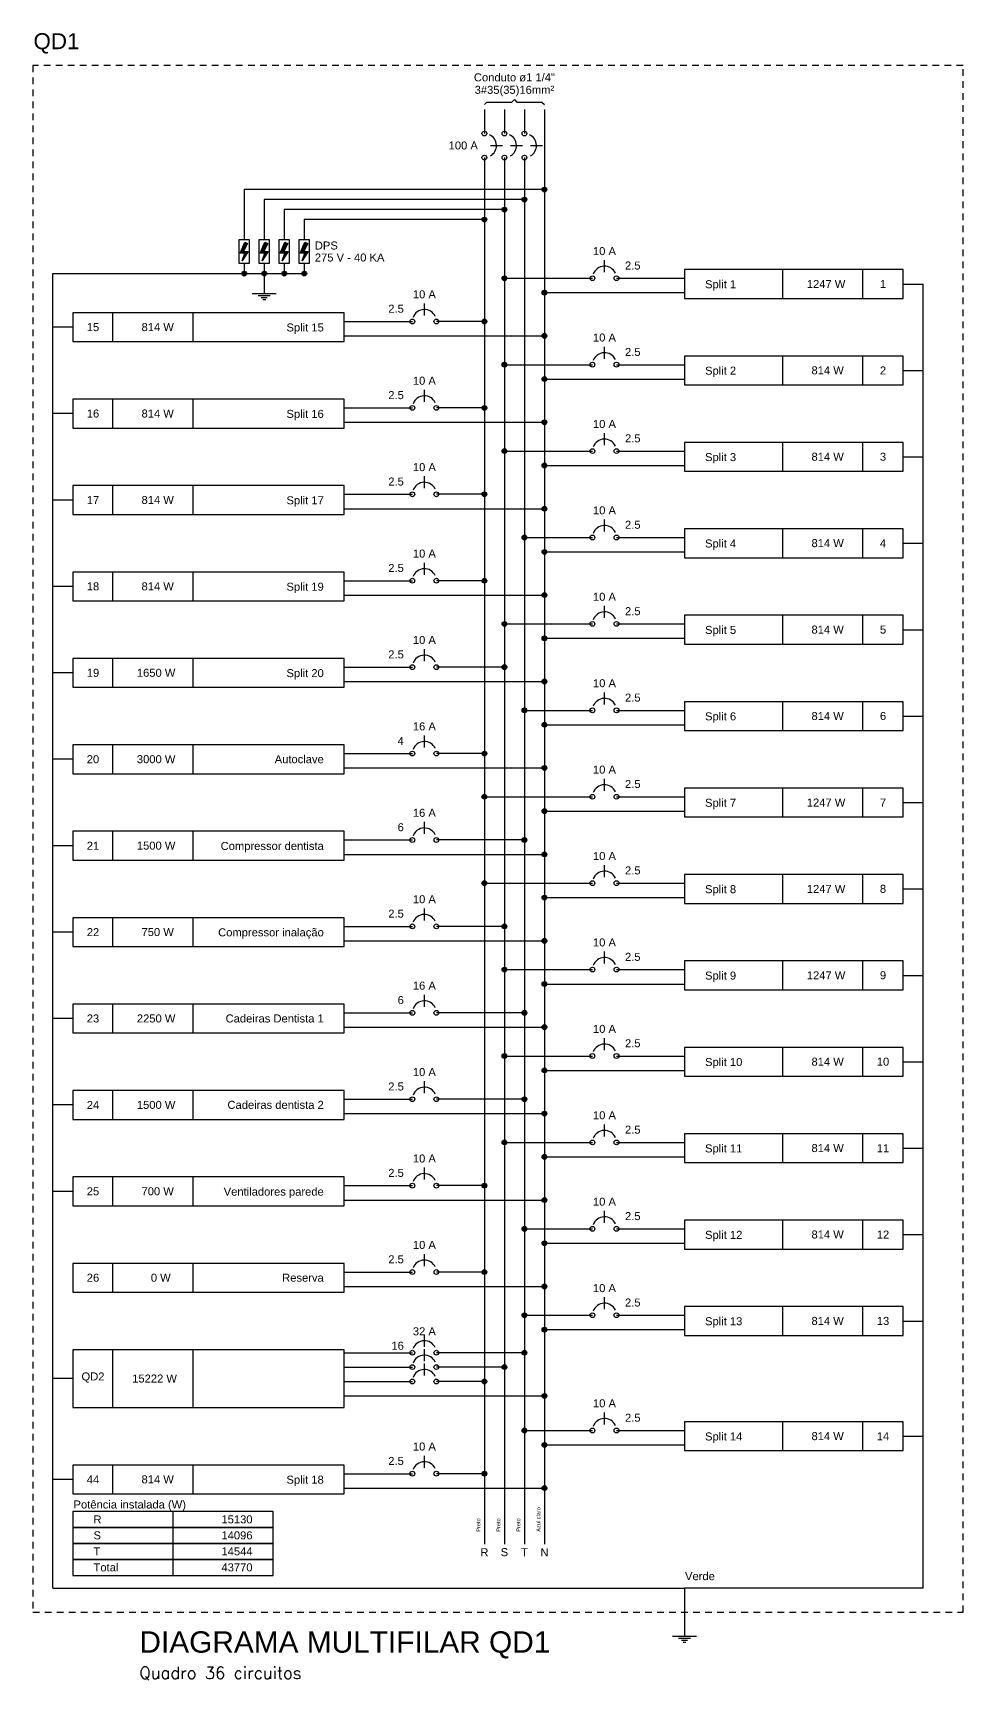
# Model space of a CAD drawing. Header units: millimetres. Extents: x -182 to 147, y -1396 to 58.
# Drawn here: x -45.43 to -28, y 18.59 to 49.47 of the extents above; entities that cross this region are included whole.
import ezdxf

# ---------------------------------------------------------------- set-up
doc = ezdxf.new("R2010")
doc.units = ezdxf.units.MM
doc.header["$LTSCALE"] = 10
doc.header["$MEASUREMENT"] = 0
doc.linetypes.add('Dashed2', pattern=[0.375, 0.25, -0.125])
doc.linetypes.add('DOT2', pattern=[3.175, 0, -3.175])
for name, color, linetype in [('ARQ-TEXTO4', 4, 'Continuous'), ('DI-Barramento Fase 1', 6, 'Continuous'), ('DI-Barramento Fase 2', 6, 'Continuous'), ('DI-Barramento Fase 3', 6, 'Continuous'), ('DI-Barramento Neutro', 5, 'Continuous'), ('DI-Disjuntor', 1, 'Continuous'), ('DI-Fios', 3, 'Continuous'), ('DI-Linhas do diagrama', 9, 'Continuous'), ('DI-Pontilhado', 7, 'DOT2'), ('DI-Textos do diagrama', 7, 'Continuous'), ('DI-Títulos', 3, 'Continuous')]:
    doc.layers.add(name, color=color, linetype=linetype)
doc.styles.add('Arial', font='arial.ttf')
doc.styles.add('ROMANS', font='romans')

msp = doc.modelspace()

# ---------------------------------------------------------------- hatches: boundary and pattern name
at = {"layer": 'DI-Disjuntor', "linetype": 'Continuous'}
for points in [[(-41.4077, 45.5224), (-41.4827, 45.3739), (-41.4002, 45.3739), (-41.5127, 45.1939), (-41.4602, 45.3379), (-41.5464, 45.3379), (-41.4602, 45.5449)], [(-41.0327, 45.5224), (-41.1077, 45.3739), (-41.0252, 45.3739), (-41.1377, 45.1939), (-41.0852, 45.3379), (-41.1714, 45.3379), (-41.0852, 45.5449)], [(-40.6577, 45.5224), (-40.7327, 45.3739), (-40.6502, 45.3739), (-40.7627, 45.1939), (-40.7102, 45.3379), (-40.7964, 45.3379), (-40.7102, 45.5449)], [(-40.2827, 45.5224), (-40.3577, 45.3739), (-40.2752, 45.3739), (-40.3877, 45.1939), (-40.3352, 45.3379), (-40.4214, 45.3379), (-40.3352, 45.5449)]]:
    msp.add_hatch(color=7, dxfattribs=at).paths.add_polyline_path(points)

# ---------------------------------------------------------------- linework, layer by layer
at = {"layer": 'DI-Barramento Fase 1'}
for p, q in [((-36.9714, 48.0319), (-36.9714, 47.5819)), ((-36.9714, 47.1319), (-36.9714, 21.1368))]:
    msp.add_line(p, q, dxfattribs=at)
at = {"layer": 'DI-Barramento Fase 2'}
for p, q in [((-36.5964, 48.0319), (-36.5964, 47.5819)), ((-36.5964, 47.1319), (-36.5964, 21.1368))]:
    msp.add_line(p, q, dxfattribs=at)
at = {"layer": 'DI-Barramento Fase 3'}
for p, q in [((-36.2214, 48.0319), (-36.2214, 47.5819)), ((-36.2214, 47.1319), (-36.2214, 21.1368))]:
    msp.add_line(p, q, dxfattribs=at)
at = {"layer": 'DI-Barramento Neutro'}
msp.add_line((-35.8464, 48.0319), (-35.8464, 21.1368), dxfattribs=at)
at = {"layer": 'DI-Disjuntor'}
for p, q in [((-36.8589, 47.3569), (-36.6339, 47.3569)), ((-36.4839, 47.3569), (-36.2589, 47.3569)), ((-36.1089, 47.3569), (-35.8839, 47.3569)), ((-41.5652, 45.5944), (-41.3777, 45.5944)), ((-41.5652, 45.1444), (-41.5652, 45.5944)), ((-41.3777, 45.5944), (-41.3777, 45.1444)), ((-41.1902, 45.5944), (-41.0027, 45.5944)), ((-41.1902, 45.1444), (-41.1902, 45.5944)), ((-41.0027, 45.5944), (-41.0027, 45.1444)), ((-40.8152, 45.5944), (-40.6277, 45.5944)), ((-40.8152, 45.1444), (-40.8152, 45.5944)), ((-40.6277, 45.5944), (-40.6277, 45.1444)), ((-40.4402, 45.5944), (-40.2527, 45.5944)), ((-40.4402, 45.1444), (-40.4402, 45.5944)), ((-40.2527, 45.5944), (-40.2527, 45.1444)), ((-41.3777, 45.1444), (-41.5652, 45.1444)), ((-41.0027, 45.1444), (-41.1902, 45.1444)), ((-40.6277, 45.1444), (-40.8152, 45.1444)), ((-40.2527, 45.1444), (-40.4402, 45.1444)), ((-34.7214, 44.9824), (-34.7214, 45.2074)), ((-38.0964, 44.1724), (-38.0964, 44.3974)), ((-34.7214, 43.3624), (-34.7214, 43.5874)), ((-38.0964, 42.5524), (-38.0964, 42.7774)), ((-34.7214, 41.7424), (-34.7214, 41.9674)), ((-38.0964, 40.9324), (-38.0964, 41.1574)), ((-34.7214, 40.1224), (-34.7214, 40.3474)), ((-38.0964, 39.3124), (-38.0964, 39.5374)), ((-34.7214, 38.5024), (-34.7214, 38.7274)), ((-38.0964, 37.6923), (-38.0964, 37.9173)), ((-34.7214, 36.8823), (-34.7214, 37.1073)), ((-38.0964, 36.0723), (-38.0964, 36.2973)), ((-34.7214, 35.2623), (-34.7214, 35.4873)), ((-38.0964, 34.4523), (-38.0964, 34.6773)), ((-34.7214, 33.6423), (-34.7214, 33.8673)), ((-38.0964, 32.8323), (-38.0964, 33.0573)), ((-34.7214, 32.0223), (-34.7214, 32.2473)), ((-38.0964, 31.2123), (-38.0964, 31.4373)), ((-34.7214, 30.4023), (-34.7214, 30.6273)), ((-38.0964, 29.5923), (-38.0964, 29.8173)), ((-34.7214, 28.7823), (-34.7214, 29.0073)), ((-38.0964, 27.9723), (-38.0964, 28.1973)), ((-34.7214, 27.1623), (-34.7214, 27.3873)), ((-38.0964, 26.3523), (-38.0964, 26.5773)), ((-34.7214, 25.5423), (-34.7214, 25.7673)), ((-38.0964, 24.8403), (-38.0964, 25.0653)), ((-38.0964, 24.5703), (-38.0964, 24.7953)), ((-38.0964, 24.3003), (-38.0964, 24.5253)), ((-34.7214, 23.3823), (-34.7214, 23.6073)), ((-38.0964, 22.5723), (-38.0964, 22.7973))]:
    msp.add_line(p, q, dxfattribs=at)
for centre in [(-36.9714, 47.5819), (-36.5964, 47.5819), (-36.2214, 47.5819), (-36.9714, 47.1319), (-36.5964, 47.1319), (-36.2214, 47.1319), (-34.9464, 44.8699), (-34.4964, 44.8699), (-38.3214, 44.0599), (-37.8714, 44.0599), (-34.9464, 43.2499), (-34.4964, 43.2499), (-38.3214, 42.4399), (-37.8714, 42.4399), (-34.9464, 41.6299), (-34.4964, 41.6299), (-38.3214, 40.8199), (-37.8714, 40.8199), (-34.9464, 40.0099), (-34.4964, 40.0099), (-38.3214, 39.1999), (-37.8714, 39.1999), (-34.9464, 38.3899), (-34.4964, 38.3899), (-38.3214, 37.5798), (-37.8714, 37.5798), (-34.9464, 36.7698), (-34.4964, 36.7698), (-38.3214, 35.9598), (-37.8714, 35.9598), (-34.9464, 35.1498), (-34.4964, 35.1498), (-38.3214, 34.3398), (-37.8714, 34.3398), (-34.9464, 33.5298), (-34.4964, 33.5298), (-38.3214, 32.7198), (-37.8714, 32.7198), (-34.9464, 31.9098), (-34.4964, 31.9098), (-38.3214, 31.0998), (-37.8714, 31.0998), (-34.9464, 30.2898), (-34.4964, 30.2898), (-38.3214, 29.4798), (-37.8714, 29.4798), (-34.9464, 28.6698), (-34.4964, 28.6698), (-38.3214, 27.8598), (-37.8714, 27.8598), (-34.9464, 27.0498), (-34.4964, 27.0498), (-38.3214, 26.2398), (-37.8714, 26.2398), (-34.9464, 25.4298), (-34.4964, 25.4298), (-38.3214, 24.7278), (-37.8714, 24.7278), (-38.3214, 24.4578), (-37.8714, 24.4578), (-38.3214, 24.1878), (-37.8714, 24.1878), (-34.9464, 23.2698), (-34.4964, 23.2698), (-38.3214, 22.4598), (-37.8714, 22.4598)]:
    msp.add_circle(centre, 0.045, dxfattribs=at)
for centre, start, end in [((-36.9714, 47.3569), 300, 65), ((-36.5964, 47.3569), 300, 65), ((-36.2214, 47.3569), 300, 65), ((-34.7214, 44.8699), 25, 160), ((-38.0964, 44.0599), 25, 160), ((-34.7214, 43.2499), 25, 160), ((-38.0964, 42.4399), 25, 160), ((-34.7214, 41.6299), 25, 160), ((-38.0964, 40.8199), 25, 160), ((-34.7214, 40.0099), 25, 160), ((-38.0964, 39.1999), 25, 160), ((-34.7214, 38.3899), 25, 160), ((-38.0964, 37.5798), 25, 160), ((-34.7214, 36.7698), 25, 160), ((-38.0964, 35.9598), 25, 160), ((-34.7214, 35.1498), 25, 160), ((-38.0964, 34.3398), 25, 160), ((-34.7214, 33.5298), 25, 160), ((-38.0964, 32.7198), 25, 160), ((-34.7214, 31.9098), 25, 160), ((-38.0964, 31.0998), 25, 160), ((-34.7214, 30.2898), 25, 160), ((-38.0964, 29.4798), 25, 160), ((-34.7214, 28.6698), 25, 160), ((-38.0964, 27.8598), 25, 160), ((-34.7214, 27.0498), 25, 160), ((-38.0964, 26.2398), 25, 160), ((-34.7214, 25.4298), 25, 160), ((-38.0964, 24.7278), 25, 160), ((-38.0964, 24.4578), 25, 160), ((-38.0964, 24.1878), 25, 160), ((-34.7214, 23.2698), 25, 160), ((-38.0964, 22.4598), 25, 160)]:
    msp.add_arc(centre, 0.225, start, end, dxfattribs=at)
at = {"layer": 'DI-Fios'}
for p, q in [((-35.8464, 46.5319), (-41.4714, 46.5319)), ((-41.4714, 46.5319), (-41.4714, 45.5944)), ((-36.2214, 46.3444), (-41.0964, 46.3444)), ((-41.0964, 46.3444), (-41.0964, 45.5944)), ((-36.5964, 46.1569), (-40.7214, 46.1569)), ((-40.7214, 46.1569), (-40.7214, 45.5944)), ((-36.9714, 45.9694), (-40.3464, 45.9694)), ((-40.3464, 45.9694), (-40.3464, 45.5944)), ((-41.4714, 45.1444), (-41.4714, 44.9569)), ((-41.0964, 45.1444), (-41.0964, 44.9569)), ((-40.7214, 45.1444), (-40.7214, 44.9569)), ((-40.3464, 45.1444), (-40.3464, 44.9569)), ((-45.0564, 44.9569), (-40.3464, 44.9569)), ((-45.0564, 20.3118), (-45.0564, 44.9569)), ((-41.0964, 44.9569), (-41.0964, 44.5819)), ((-41.3214, 44.5819), (-40.8714, 44.5819)), ((-41.2089, 44.5444), (-40.9839, 44.5444)), ((-41.1527, 44.5069), (-41.0402, 44.5069)), ((-41.1245, 44.4694), (-41.0683, 44.4694)), ((-29.1264, 44.7619), (-28.7514, 44.7619)), ((-28.7514, 20.3118), (-28.7514, 44.7619)), ((-44.6814, 43.9519), (-45.0564, 43.9519)), ((-29.1264, 43.1419), (-28.7514, 43.1419)), ((-44.6814, 42.3319), (-45.0564, 42.3319)), ((-29.1264, 41.5219), (-28.7514, 41.5219)), ((-44.6814, 40.7119), (-45.0564, 40.7119)), ((-29.1264, 39.9019), (-28.7514, 39.9019)), ((-44.6814, 39.0919), (-45.0564, 39.0919)), ((-29.1264, 38.2819), (-28.7514, 38.2819)), ((-44.6814, 37.4718), (-45.0564, 37.4718)), ((-29.1264, 36.6618), (-28.7514, 36.6618)), ((-44.6814, 35.8518), (-45.0564, 35.8518)), ((-29.1264, 35.0418), (-28.7514, 35.0418)), ((-44.6814, 34.2318), (-45.0564, 34.2318)), ((-29.1264, 33.4218), (-28.7514, 33.4218)), ((-44.6814, 32.6118), (-45.0564, 32.6118)), ((-29.1264, 31.8018), (-28.7514, 31.8018)), ((-44.6814, 30.9918), (-45.0564, 30.9918)), ((-29.1264, 30.1818), (-28.7514, 30.1818)), ((-44.6814, 29.3718), (-45.0564, 29.3718)), ((-29.1264, 28.5618), (-28.7514, 28.5618)), ((-44.6814, 27.7518), (-45.0564, 27.7518)), ((-29.1264, 26.9418), (-28.7514, 26.9418)), ((-29.1264, 25.3218), (-28.7514, 25.3218)), ((-44.6814, 24.2418), (-45.0564, 24.2418)), ((-29.1264, 23.1618), (-28.7514, 23.1618)), ((-44.6814, 22.3518), (-45.0564, 22.3518)), ((-45.0564, 20.3118), (-33.2214, 20.3118)), ((-33.2214, 20.3118), (-33.2214, 19.4118)), ((-28.7514, 20.3118), (-33.2214, 20.3118)), ((-33.4464, 19.4118), (-32.9964, 19.4118)), ((-33.3339, 19.3743), (-33.1089, 19.3743)), ((-33.2777, 19.3368), (-33.1652, 19.3368)), ((-33.2495, 19.2993), (-33.1933, 19.2993))]:
    msp.add_line(p, q, dxfattribs=at)
at = {"layer": 'DI-Fios', "const_width": 0.045}
for points in [[(-36.1989, 46.3444, 1), (-36.2439, 46.3444, 1)], [(-35.8239, 46.5319, 1), (-35.8689, 46.5319, 1)], [(-36.9489, 45.9694, 1), (-36.9939, 45.9694, 1)], [(-36.5739, 46.1569, 1), (-36.6189, 46.1569, 1)], [(-41.4489, 44.9569, 1), (-41.4939, 44.9569, 1)], [(-41.0739, 44.9569, 1), (-41.1189, 44.9569, 1)], [(-40.6989, 44.9569, 1), (-40.7439, 44.9569, 1)], [(-40.3239, 44.9569, 1), (-40.3689, 44.9569, 1)]]:
    msp.add_lwpolyline(points, format="xyb", close=True, dxfattribs=at)
at = {"layer": 'DI-Fios'}
for centre in [(-36.2214, 46.3444), (-36.2214, 46.3444), (-35.8464, 46.5319), (-35.8464, 46.5319), (-36.9714, 45.9694), (-36.9714, 45.9694), (-36.5964, 46.1569), (-36.5964, 46.1569), (-41.4714, 44.9569), (-41.4714, 44.9569), (-41.0964, 44.9569), (-41.0964, 44.9569), (-40.7214, 44.9569), (-40.7214, 44.9569), (-40.3464, 44.9569), (-40.3464, 44.9569)]:
    msp.add_circle(centre, 0.045, dxfattribs=at)
at = {"layer": 'DI-Linhas do diagrama'}
for p, q in [((-36.9714, 48.1256), (-36.9245, 48.1725)), ((-36.9245, 48.1725), (-36.4558, 48.1725)), ((-36.4558, 48.1725), (-36.4089, 48.2194)), ((-36.4089, 48.2194), (-36.362, 48.1725)), ((-36.362, 48.1725), (-35.8933, 48.1725)), ((-35.8933, 48.1725), (-35.8464, 48.1256)), ((-36.5964, 44.8699), (-34.9464, 44.8699)), ((-34.4964, 44.8699), (-33.2214, 44.8699)), ((-29.1264, 45.0319), (-33.2214, 45.0319)), ((-33.2214, 45.0319), (-33.2214, 44.4919)), ((-31.3764, 44.4919), (-31.3764, 45.0319)), ((-29.8764, 44.4919), (-29.8764, 45.0319)), ((-29.1264, 44.4919), (-29.1264, 45.0319)), ((-35.8464, 44.5999), (-33.2214, 44.5999)), ((-33.2214, 44.4919), (-29.1264, 44.4919)), ((-39.5964, 44.2219), (-44.6814, 44.2219)), ((-44.6814, 44.2219), (-44.6814, 43.6819)), ((-43.9314, 43.6819), (-43.9314, 44.2219)), ((-42.4314, 43.6819), (-42.4314, 44.2219)), ((-39.5964, 43.6819), (-39.5964, 44.2219)), ((-39.5964, 44.0599), (-38.3214, 44.0599)), ((-36.9714, 44.0599), (-37.8714, 44.0599)), ((-44.6814, 43.6819), (-39.5964, 43.6819)), ((-39.5964, 43.7899), (-35.8464, 43.7899)), ((-36.5964, 43.2499), (-34.9464, 43.2499)), ((-34.4964, 43.2499), (-33.2214, 43.2499)), ((-29.1264, 43.4119), (-33.2214, 43.4119)), ((-33.2214, 43.4119), (-33.2214, 42.8719)), ((-31.3764, 42.8719), (-31.3764, 43.4119)), ((-29.8764, 42.8719), (-29.8764, 43.4119)), ((-29.1264, 42.8719), (-29.1264, 43.4119)), ((-35.8464, 42.9799), (-33.2214, 42.9799)), ((-33.2214, 42.8719), (-29.1264, 42.8719)), ((-39.5964, 42.6019), (-44.6814, 42.6019)), ((-44.6814, 42.6019), (-44.6814, 42.0619)), ((-43.9314, 42.0619), (-43.9314, 42.6019)), ((-42.4314, 42.0619), (-42.4314, 42.6019)), ((-39.5964, 42.0619), (-39.5964, 42.6019)), ((-39.5964, 42.4399), (-38.3214, 42.4399)), ((-36.9714, 42.4399), (-37.8714, 42.4399)), ((-44.6814, 42.0619), (-39.5964, 42.0619)), ((-39.5964, 42.1699), (-35.8464, 42.1699)), ((-29.1264, 41.7919), (-33.2214, 41.7919)), ((-33.2214, 41.7919), (-33.2214, 41.2519)), ((-31.3764, 41.2519), (-31.3764, 41.7919)), ((-29.8764, 41.2519), (-29.8764, 41.7919)), ((-29.1264, 41.2519), (-29.1264, 41.7919)), ((-36.5964, 41.6299), (-34.9464, 41.6299)), ((-34.4964, 41.6299), (-33.2214, 41.6299)), ((-35.8464, 41.3599), (-33.2214, 41.3599)), ((-33.2214, 41.2519), (-29.1264, 41.2519)), ((-39.5964, 40.9819), (-44.6814, 40.9819)), ((-44.6814, 40.9819), (-44.6814, 40.4419)), ((-43.9314, 40.4419), (-43.9314, 40.9819)), ((-42.4314, 40.4419), (-42.4314, 40.9819)), ((-39.5964, 40.4419), (-39.5964, 40.9819)), ((-39.5964, 40.8199), (-38.3214, 40.8199)), ((-36.9714, 40.8199), (-37.8714, 40.8199)), ((-39.5964, 40.5499), (-35.8464, 40.5499)), ((-44.6814, 40.4419), (-39.5964, 40.4419)), ((-29.1264, 40.1719), (-33.2214, 40.1719)), ((-33.2214, 40.1719), (-33.2214, 39.6319)), ((-31.3764, 39.6319), (-31.3764, 40.1719)), ((-29.8764, 39.6319), (-29.8764, 40.1719)), ((-29.1264, 39.6319), (-29.1264, 40.1719)), ((-36.2214, 40.0099), (-34.9464, 40.0099)), ((-34.4964, 40.0099), (-33.2214, 40.0099)), ((-35.8464, 39.7399), (-33.2214, 39.7399)), ((-33.2214, 39.6319), (-29.1264, 39.6319)), ((-39.5964, 39.3619), (-44.6814, 39.3619)), ((-44.6814, 39.3619), (-44.6814, 38.8219)), ((-43.9314, 38.8219), (-43.9314, 39.3619)), ((-42.4314, 38.8219), (-42.4314, 39.3619)), ((-39.5964, 38.8219), (-39.5964, 39.3619)), ((-39.5964, 39.1999), (-38.3214, 39.1999)), ((-39.5964, 38.9299), (-35.8464, 38.9299)), ((-36.9714, 39.1999), (-37.8714, 39.1999)), ((-44.6814, 38.8219), (-39.5964, 38.8219)), ((-36.5964, 38.3899), (-34.9464, 38.3899)), ((-34.4964, 38.3899), (-33.2214, 38.3899)), ((-29.1264, 38.5519), (-33.2214, 38.5519)), ((-33.2214, 38.5519), (-33.2214, 38.0119)), ((-31.3764, 38.0119), (-31.3764, 38.5519)), ((-29.8764, 38.0119), (-29.8764, 38.5519)), ((-29.1264, 38.0119), (-29.1264, 38.5519)), ((-35.8464, 38.1199), (-33.2214, 38.1199)), ((-33.2214, 38.0119), (-29.1264, 38.0119)), ((-39.5964, 37.7418), (-44.6814, 37.7418)), ((-44.6814, 37.7418), (-44.6814, 37.2018)), ((-43.9314, 37.2018), (-43.9314, 37.7418)), ((-42.4314, 37.2018), (-42.4314, 37.7418)), ((-39.5964, 37.2018), (-39.5964, 37.7418)), ((-39.5964, 37.5798), (-38.3214, 37.5798)), ((-36.5964, 37.5798), (-37.8714, 37.5798)), ((-44.6814, 37.2018), (-39.5964, 37.2018)), ((-39.5964, 37.3098), (-35.8464, 37.3098)), ((-36.2214, 36.7698), (-34.9464, 36.7698)), ((-34.4964, 36.7698), (-33.2214, 36.7698)), ((-29.1264, 36.9318), (-33.2214, 36.9318)), ((-33.2214, 36.9318), (-33.2214, 36.3918)), ((-31.3764, 36.3918), (-31.3764, 36.9318)), ((-29.8764, 36.3918), (-29.8764, 36.9318)), ((-29.1264, 36.3918), (-29.1264, 36.9318)), ((-35.8464, 36.4998), (-33.2214, 36.4998)), ((-33.2214, 36.3918), (-29.1264, 36.3918)), ((-39.5964, 36.1218), (-44.6814, 36.1218)), ((-44.6814, 36.1218), (-44.6814, 35.5818)), ((-43.9314, 35.5818), (-43.9314, 36.1218)), ((-42.4314, 35.5818), (-42.4314, 36.1218)), ((-39.5964, 35.5818), (-39.5964, 36.1218)), ((-39.5964, 35.9598), (-38.3214, 35.9598)), ((-36.9714, 35.9598), (-37.8714, 35.9598)), ((-44.6814, 35.5818), (-39.5964, 35.5818)), ((-39.5964, 35.6898), (-35.8464, 35.6898)), ((-29.1264, 35.3118), (-33.2214, 35.3118)), ((-33.2214, 35.3118), (-33.2214, 34.7718)), ((-31.3764, 34.7718), (-31.3764, 35.3118)), ((-29.8764, 34.7718), (-29.8764, 35.3118)), ((-29.1264, 34.7718), (-29.1264, 35.3118)), ((-36.9714, 35.1498), (-34.9464, 35.1498)), ((-34.4964, 35.1498), (-33.2214, 35.1498)), ((-35.8464, 34.8798), (-33.2214, 34.8798)), ((-33.2214, 34.7718), (-29.1264, 34.7718)), ((-39.5964, 34.5018), (-44.6814, 34.5018)), ((-44.6814, 34.5018), (-44.6814, 33.9618)), ((-43.9314, 33.9618), (-43.9314, 34.5018)), ((-42.4314, 33.9618), (-42.4314, 34.5018)), ((-39.5964, 33.9618), (-39.5964, 34.5018)), ((-39.5964, 34.3398), (-38.3214, 34.3398)), ((-36.2214, 34.3398), (-37.8714, 34.3398)), ((-39.5964, 34.0698), (-35.8464, 34.0698)), ((-44.6814, 33.9618), (-39.5964, 33.9618)), ((-29.1264, 33.6918), (-33.2214, 33.6918)), ((-33.2214, 33.6918), (-33.2214, 33.1518)), ((-31.3764, 33.1518), (-31.3764, 33.6918)), ((-29.8764, 33.1518), (-29.8764, 33.6918)), ((-29.1264, 33.1518), (-29.1264, 33.6918)), ((-36.9714, 33.5298), (-34.9464, 33.5298)), ((-34.4964, 33.5298), (-33.2214, 33.5298)), ((-35.8464, 33.2598), (-33.2214, 33.2598)), ((-33.2214, 33.1518), (-29.1264, 33.1518)), ((-39.5964, 32.8818), (-44.6814, 32.8818)), ((-44.6814, 32.8818), (-44.6814, 32.3418)), ((-43.9314, 32.3418), (-43.9314, 32.8818)), ((-42.4314, 32.3418), (-42.4314, 32.8818)), ((-39.5964, 32.3418), (-39.5964, 32.8818)), ((-39.5964, 32.7198), (-38.3214, 32.7198)), ((-39.5964, 32.4498), (-35.8464, 32.4498)), ((-36.5964, 32.7198), (-37.8714, 32.7198)), ((-44.6814, 32.3418), (-39.5964, 32.3418)), ((-36.5964, 31.9098), (-34.9464, 31.9098)), ((-34.4964, 31.9098), (-33.2214, 31.9098)), ((-29.1264, 32.0718), (-33.2214, 32.0718)), ((-33.2214, 32.0718), (-33.2214, 31.5318)), ((-31.3764, 31.5318), (-31.3764, 32.0718)), ((-29.8764, 31.5318), (-29.8764, 32.0718)), ((-29.1264, 31.5318), (-29.1264, 32.0718)), ((-35.8464, 31.6398), (-33.2214, 31.6398)), ((-33.2214, 31.5318), (-29.1264, 31.5318)), ((-39.5964, 31.2618), (-44.6814, 31.2618)), ((-44.6814, 31.2618), (-44.6814, 30.7218)), ((-43.9314, 30.7218), (-43.9314, 31.2618)), ((-42.4314, 30.7218), (-42.4314, 31.2618)), ((-39.5964, 30.7218), (-39.5964, 31.2618)), ((-39.5964, 31.0998), (-38.3214, 31.0998)), ((-36.2214, 31.0998), (-37.8714, 31.0998)), ((-44.6814, 30.7218), (-39.5964, 30.7218)), ((-39.5964, 30.8298), (-35.8464, 30.8298)), ((-36.5964, 30.2898), (-34.9464, 30.2898)), ((-34.4964, 30.2898), (-33.2214, 30.2898)), ((-29.1264, 30.4518), (-33.2214, 30.4518)), ((-33.2214, 30.4518), (-33.2214, 29.9118)), ((-31.3764, 29.9118), (-31.3764, 30.4518)), ((-29.8764, 29.9118), (-29.8764, 30.4518)), ((-29.1264, 29.9118), (-29.1264, 30.4518)), ((-35.8464, 30.0198), (-33.2214, 30.0198)), ((-33.2214, 29.9118), (-29.1264, 29.9118)), ((-39.5964, 29.6418), (-44.6814, 29.6418)), ((-44.6814, 29.6418), (-44.6814, 29.1018)), ((-43.9314, 29.1018), (-43.9314, 29.6418)), ((-42.4314, 29.1018), (-42.4314, 29.6418)), ((-39.5964, 29.1018), (-39.5964, 29.6418)), ((-39.5964, 29.4798), (-38.3214, 29.4798)), ((-36.2214, 29.4798), (-37.8714, 29.4798)), ((-44.6814, 29.1018), (-39.5964, 29.1018)), ((-39.5964, 29.2098), (-35.8464, 29.2098)), ((-29.1264, 28.8318), (-33.2214, 28.8318)), ((-33.2214, 28.8318), (-33.2214, 28.2918)), ((-31.3764, 28.2918), (-31.3764, 28.8318)), ((-29.8764, 28.2918), (-29.8764, 28.8318)), ((-29.1264, 28.2918), (-29.1264, 28.8318)), ((-36.5964, 28.6698), (-34.9464, 28.6698)), ((-34.4964, 28.6698), (-33.2214, 28.6698)), ((-35.8464, 28.3998), (-33.2214, 28.3998)), ((-33.2214, 28.2918), (-29.1264, 28.2918)), ((-39.5964, 28.0218), (-44.6814, 28.0218)), ((-44.6814, 28.0218), (-44.6814, 27.4818)), ((-43.9314, 27.4818), (-43.9314, 28.0218)), ((-42.4314, 27.4818), (-42.4314, 28.0218)), ((-39.5964, 27.4818), (-39.5964, 28.0218)), ((-39.5964, 27.8598), (-38.3214, 27.8598)), ((-36.9714, 27.8598), (-37.8714, 27.8598)), ((-44.6814, 27.4818), (-39.5964, 27.4818)), ((-39.5964, 27.5898), (-35.8464, 27.5898)), ((-29.1264, 27.2118), (-33.2214, 27.2118)), ((-33.2214, 27.2118), (-33.2214, 26.6718)), ((-31.3764, 26.6718), (-31.3764, 27.2118)), ((-29.8764, 26.6718), (-29.8764, 27.2118)), ((-29.1264, 26.6718), (-29.1264, 27.2118)), ((-36.2214, 27.0498), (-34.9464, 27.0498)), ((-34.4964, 27.0498), (-33.2214, 27.0498)), ((-35.8464, 26.7798), (-33.2214, 26.7798)), ((-33.2214, 26.6718), (-29.1264, 26.6718)), ((-39.5964, 26.4018), (-44.6814, 26.4018)), ((-44.6814, 26.4018), (-44.6814, 25.8618)), ((-43.9314, 25.8618), (-43.9314, 26.4018)), ((-42.4314, 25.8618), (-42.4314, 26.4018)), ((-39.5964, 25.8618), (-39.5964, 26.4018)), ((-39.5964, 26.2398), (-38.3214, 26.2398)), ((-39.5964, 25.9698), (-35.8464, 25.9698)), ((-36.9714, 26.2398), (-37.8714, 26.2398)), ((-44.6814, 25.8618), (-39.5964, 25.8618)), ((-36.2214, 25.4298), (-34.9464, 25.4298)), ((-34.4964, 25.4298), (-33.2214, 25.4298)), ((-29.1264, 25.5918), (-33.2214, 25.5918)), ((-33.2214, 25.5918), (-33.2214, 25.0518)), ((-31.3764, 25.0518), (-31.3764, 25.5918)), ((-29.8764, 25.0518), (-29.8764, 25.5918)), ((-29.1264, 25.0518), (-29.1264, 25.5918)), ((-35.8464, 25.1598), (-33.2214, 25.1598)), ((-33.2214, 25.0518), (-29.1264, 25.0518)), ((-39.5964, 24.7818), (-44.6814, 24.7818)), ((-44.6814, 24.7818), (-44.6814, 23.7018)), ((-43.9314, 23.7018), (-43.9314, 24.7818)), ((-42.4314, 23.7018), (-42.4314, 24.7818)), ((-39.5964, 23.7018), (-39.5964, 24.7818)), ((-39.5964, 24.7278), (-38.3214, 24.7278)), ((-36.2214, 24.7278), (-37.8714, 24.7278)), ((-39.5964, 24.4578), (-38.3214, 24.4578)), ((-36.5964, 24.4578), (-37.8714, 24.4578)), ((-39.5964, 24.1878), (-38.3214, 24.1878)), ((-36.9714, 24.1878), (-37.8714, 24.1878)), ((-39.5964, 23.9178), (-35.8464, 23.9178)), ((-44.6814, 23.7018), (-39.5964, 23.7018)), ((-36.2214, 23.2698), (-34.9464, 23.2698)), ((-34.4964, 23.2698), (-33.2214, 23.2698)), ((-29.1264, 23.4318), (-33.2214, 23.4318)), ((-33.2214, 23.4318), (-33.2214, 22.8918)), ((-31.3764, 22.8918), (-31.3764, 23.4318)), ((-29.8764, 22.8918), (-29.8764, 23.4318)), ((-29.1264, 22.8918), (-29.1264, 23.4318)), ((-35.8464, 22.9998), (-33.2214, 22.9998)), ((-33.2214, 22.8918), (-29.1264, 22.8918)), ((-39.5964, 22.6218), (-44.6814, 22.6218)), ((-44.6814, 22.6218), (-44.6814, 22.0818)), ((-43.9314, 22.0818), (-43.9314, 22.6218)), ((-42.4314, 22.0818), (-42.4314, 22.6218)), ((-39.5964, 22.0818), (-39.5964, 22.6218)), ((-39.5964, 22.4598), (-38.3214, 22.4598)), ((-36.9714, 22.4598), (-37.8714, 22.4598)), ((-44.6814, 22.0818), (-39.5964, 22.0818)), ((-39.5964, 22.1898), (-35.8464, 22.1898)), ((-40.9314, 21.7518), (-44.6814, 21.7518)), ((-44.6814, 21.7518), (-44.6814, 21.4518)), ((-42.8064, 21.4518), (-42.8064, 21.7518)), ((-40.9314, 21.4518), (-40.9314, 21.7518)), ((-44.6814, 21.4518), (-40.9314, 21.4518)), ((-40.9314, 21.4518), (-44.6814, 21.4518)), ((-44.6814, 21.4518), (-44.6814, 21.1518)), ((-42.8064, 21.1518), (-42.8064, 21.4518)), ((-40.9314, 21.1518), (-40.9314, 21.4518)), ((-44.6814, 21.1518), (-40.9314, 21.1518)), ((-40.9314, 21.1518), (-44.6814, 21.1518)), ((-44.6814, 21.1518), (-44.6814, 20.8518)), ((-42.8064, 20.8518), (-42.8064, 21.1518)), ((-40.9314, 20.8518), (-40.9314, 21.1518)), ((-44.6814, 20.8518), (-40.9314, 20.8518)), ((-40.9314, 20.8518), (-44.6814, 20.8518)), ((-44.6814, 20.8518), (-44.6814, 20.5518)), ((-42.8064, 20.5518), (-42.8064, 20.8518)), ((-40.9314, 20.5518), (-40.9314, 20.8518)), ((-44.6814, 20.5518), (-40.9314, 20.5518))]:
    msp.add_line(p, q, dxfattribs=at)
at = {"layer": 'DI-Linhas do diagrama', "const_width": 0.045}
for points in [[(-36.5739, 44.8699, 1), (-36.6189, 44.8699, 1)], [(-35.8239, 44.5999, 1), (-35.8689, 44.5999, 1)], [(-36.9489, 44.0599, 1), (-36.9939, 44.0599, 1)], [(-35.8239, 43.7899, 1), (-35.8689, 43.7899, 1)], [(-36.5739, 43.2499, 1), (-36.6189, 43.2499, 1)], [(-35.8239, 42.9799, 1), (-35.8689, 42.9799, 1)], [(-36.9489, 42.4399, 1), (-36.9939, 42.4399, 1)], [(-35.8239, 42.1699, 1), (-35.8689, 42.1699, 1)], [(-36.5739, 41.6299, 1), (-36.6189, 41.6299, 1)], [(-35.8239, 41.3599, 1), (-35.8689, 41.3599, 1)], [(-36.9489, 40.8199, 1), (-36.9939, 40.8199, 1)], [(-35.8239, 40.5499, 1), (-35.8689, 40.5499, 1)], [(-36.1989, 40.0099, 1), (-36.2439, 40.0099, 1)], [(-35.8239, 39.7399, 1), (-35.8689, 39.7399, 1)], [(-36.9489, 39.1999, 1), (-36.9939, 39.1999, 1)], [(-35.8239, 38.9299, 1), (-35.8689, 38.9299, 1)], [(-36.5739, 38.3899, 1), (-36.6189, 38.3899, 1)], [(-35.8239, 38.1199, 1), (-35.8689, 38.1199, 1)], [(-36.5739, 37.5798, 1), (-36.6189, 37.5798, 1)], [(-35.8239, 37.3098, 1), (-35.8689, 37.3098, 1)], [(-36.1989, 36.7698, 1), (-36.2439, 36.7698, 1)], [(-35.8239, 36.4998, 1), (-35.8689, 36.4998, 1)], [(-36.9489, 35.9598, 1), (-36.9939, 35.9598, 1)], [(-35.8239, 35.6898, 1), (-35.8689, 35.6898, 1)], [(-36.9489, 35.1498, 1), (-36.9939, 35.1498, 1)], [(-35.8239, 34.8798, 1), (-35.8689, 34.8798, 1)], [(-36.1989, 34.3398, 1), (-36.2439, 34.3398, 1)], [(-35.8239, 34.0698, 1), (-35.8689, 34.0698, 1)], [(-36.9489, 33.5298, 1), (-36.9939, 33.5298, 1)], [(-35.8239, 33.2598, 1), (-35.8689, 33.2598, 1)], [(-36.5739, 32.7198, 1), (-36.6189, 32.7198, 1)], [(-35.8239, 32.4498, 1), (-35.8689, 32.4498, 1)], [(-36.5739, 31.9098, 1), (-36.6189, 31.9098, 1)], [(-35.8239, 31.6398, 1), (-35.8689, 31.6398, 1)], [(-36.1989, 31.0998, 1), (-36.2439, 31.0998, 1)], [(-35.8239, 30.8298, 1), (-35.8689, 30.8298, 1)], [(-36.5739, 30.2898, 1), (-36.6189, 30.2898, 1)], [(-35.8239, 30.0198, 1), (-35.8689, 30.0198, 1)], [(-36.1989, 29.4798, 1), (-36.2439, 29.4798, 1)], [(-35.8239, 29.2098, 1), (-35.8689, 29.2098, 1)], [(-36.5739, 28.6698, 1), (-36.6189, 28.6698, 1)], [(-35.8239, 28.3998, 1), (-35.8689, 28.3998, 1)], [(-36.9489, 27.8598, 1), (-36.9939, 27.8598, 1)], [(-35.8239, 27.5898, 1), (-35.8689, 27.5898, 1)], [(-36.1989, 27.0498, 1), (-36.2439, 27.0498, 1)], [(-35.8239, 26.7798, 1), (-35.8689, 26.7798, 1)], [(-36.9489, 26.2398, 1), (-36.9939, 26.2398, 1)], [(-35.8239, 25.9698, 1), (-35.8689, 25.9698, 1)], [(-36.1989, 25.4298, 1), (-36.2439, 25.4298, 1)], [(-35.8239, 25.1598, 1), (-35.8689, 25.1598, 1)], [(-36.1989, 24.7278, 1), (-36.2439, 24.7278, 1)], [(-36.5739, 24.4578, 1), (-36.6189, 24.4578, 1)], [(-36.9489, 24.1878, 1), (-36.9939, 24.1878, 1)], [(-35.8239, 23.9178, 1), (-35.8689, 23.9178, 1)], [(-36.1989, 23.2698, 1), (-36.2439, 23.2698, 1)], [(-35.8239, 22.9998, 1), (-35.8689, 22.9998, 1)], [(-36.9489, 22.4598, 1), (-36.9939, 22.4598, 1)], [(-35.8239, 22.1898, 1), (-35.8689, 22.1898, 1)]]:
    msp.add_lwpolyline(points, format="xyb", close=True, dxfattribs=at)
at = {"layer": 'DI-Linhas do diagrama'}
for centre in [(-36.5964, 44.8699), (-36.5964, 44.8699), (-35.8464, 44.5999), (-35.8464, 44.5999), (-36.9714, 44.0599), (-36.9714, 44.0599), (-35.8464, 43.7899), (-35.8464, 43.7899), (-36.5964, 43.2499), (-36.5964, 43.2499), (-35.8464, 42.9799), (-35.8464, 42.9799), (-36.9714, 42.4399), (-36.9714, 42.4399), (-35.8464, 42.1699), (-35.8464, 42.1699), (-36.5964, 41.6299), (-36.5964, 41.6299), (-35.8464, 41.3599), (-35.8464, 41.3599), (-36.9714, 40.8199), (-36.9714, 40.8199), (-35.8464, 40.5499), (-35.8464, 40.5499), (-36.2214, 40.0099), (-36.2214, 40.0099), (-35.8464, 39.7399), (-35.8464, 39.7399), (-36.9714, 39.1999), (-36.9714, 39.1999), (-35.8464, 38.9299), (-35.8464, 38.9299), (-36.5964, 38.3899), (-36.5964, 38.3899), (-35.8464, 38.1199), (-35.8464, 38.1199), (-36.5964, 37.5798), (-36.5964, 37.5798), (-35.8464, 37.3098), (-35.8464, 37.3098), (-36.2214, 36.7698), (-36.2214, 36.7698), (-35.8464, 36.4998), (-35.8464, 36.4998), (-36.9714, 35.9598), (-36.9714, 35.9598), (-35.8464, 35.6898), (-35.8464, 35.6898), (-36.9714, 35.1498), (-36.9714, 35.1498), (-35.8464, 34.8798), (-35.8464, 34.8798), (-36.2214, 34.3398), (-36.2214, 34.3398), (-35.8464, 34.0698), (-35.8464, 34.0698), (-36.9714, 33.5298), (-36.9714, 33.5298), (-35.8464, 33.2598), (-35.8464, 33.2598), (-36.5964, 32.7198), (-36.5964, 32.7198), (-35.8464, 32.4498), (-35.8464, 32.4498), (-36.5964, 31.9098), (-36.5964, 31.9098), (-35.8464, 31.6398), (-35.8464, 31.6398), (-36.2214, 31.0998), (-36.2214, 31.0998), (-35.8464, 30.8298), (-35.8464, 30.8298), (-36.5964, 30.2898), (-36.5964, 30.2898), (-35.8464, 30.0198), (-35.8464, 30.0198), (-36.2214, 29.4798), (-36.2214, 29.4798), (-35.8464, 29.2098), (-35.8464, 29.2098), (-36.5964, 28.6698), (-36.5964, 28.6698), (-35.8464, 28.3998), (-35.8464, 28.3998), (-36.9714, 27.8598), (-36.9714, 27.8598), (-35.8464, 27.5898), (-35.8464, 27.5898), (-36.2214, 27.0498), (-36.2214, 27.0498), (-35.8464, 26.7798), (-35.8464, 26.7798), (-36.9714, 26.2398), (-36.9714, 26.2398), (-35.8464, 25.9698), (-35.8464, 25.9698), (-36.2214, 25.4298), (-36.2214, 25.4298), (-35.8464, 25.1598), (-35.8464, 25.1598), (-36.2214, 24.7278), (-36.2214, 24.7278), (-36.5964, 24.4578), (-36.5964, 24.4578), (-36.9714, 24.1878), (-36.9714, 24.1878), (-35.8464, 23.9178), (-35.8464, 23.9178), (-36.2214, 23.2698), (-36.2214, 23.2698), (-35.8464, 22.9998), (-35.8464, 22.9998), (-36.9714, 22.4598), (-36.9714, 22.4598), (-35.8464, 22.1898), (-35.8464, 22.1898)]:
    msp.add_circle(centre, 0.045, dxfattribs=at)
at = {"layer": 'DI-Pontilhado', "linetype": 'Dashed2', "ltscale": 0.05}
for p, q in [((-28.0014, 48.8569), (-45.4314, 48.8569)), ((-45.4314, 48.8569), (-45.4314, 19.8618)), ((-28.0014, 19.8618), (-28.0014, 48.8569)), ((-45.4314, 19.8618), (-28.0014, 19.8618))]:
    msp.add_line(p, q, dxfattribs=at)
at = {"layer": 'DI-Textos do diagrama'}
for points in [[(-41.4077, 45.5224), (-41.4827, 45.3739), (-41.4002, 45.3739), (-41.5127, 45.1939), (-41.4602, 45.3379), (-41.5464, 45.3379), (-41.4602, 45.5449), (-41.4077, 45.5224)], [(-41.0327, 45.5224), (-41.1077, 45.3739), (-41.0252, 45.3739), (-41.1377, 45.1939), (-41.0852, 45.3379), (-41.1714, 45.3379), (-41.0852, 45.5449), (-41.0327, 45.5224)], [(-40.6577, 45.5224), (-40.7327, 45.3739), (-40.6502, 45.3739), (-40.7627, 45.1939), (-40.7102, 45.3379), (-40.7964, 45.3379), (-40.7102, 45.5449), (-40.6577, 45.5224)], [(-40.2827, 45.5224), (-40.3577, 45.3739), (-40.2752, 45.3739), (-40.3877, 45.1939), (-40.3352, 45.3379), (-40.4214, 45.3379), (-40.3352, 45.5449), (-40.2827, 45.5224)]]:
    msp.add_lwpolyline(points, dxfattribs=at)

# ---------------------------------------------------------------- texts
at = {"layer": 'ARQ-TEXTO4', "insert": (-43.4357, 19.5045), "char_height": 0.225, "attachment_point": 1, "style": 'ROMANS'}
msp.add_mtext('{\\fArial|b0|i0|c0|p34;\\H1.778x;\\C4;DIAGRAMA MULTIFILAR QD1\\P\\Fromans|c0;\\H0.56242x;\\C2;Quadro 36 circuitos}', dxfattribs=at)
at = {"layer": 'DI-Barramento Fase 1', "insert": (-37.0464, 21.3718), "char_height": 0.075, "width": 0.45, "attachment_point": 7, "rotation": 90.00021, "line_spacing_factor": 0.6, "style": 'Arial'}
msp.add_mtext('Preto', dxfattribs=at)
at = {"layer": 'DI-Barramento Fase 1', "insert": (-36.9714, 20.9118), "char_height": 0.15, "width": 0.18, "attachment_point": 8, "line_spacing_factor": 0.6, "style": 'Arial'}
msp.add_mtext('R', dxfattribs=at)
at = {"layer": 'DI-Barramento Fase 2', "insert": (-36.6714, 21.3718), "char_height": 0.075, "width": 0.45, "attachment_point": 7, "rotation": 90.00021, "line_spacing_factor": 0.6, "style": 'Arial'}
msp.add_mtext('Preto', dxfattribs=at)
at = {"layer": 'DI-Barramento Fase 2', "insert": (-36.5964, 20.9118), "char_height": 0.15, "width": 0.18, "attachment_point": 8, "line_spacing_factor": 0.6, "style": 'Arial'}
msp.add_mtext('S', dxfattribs=at)
at = {"layer": 'DI-Barramento Fase 3', "insert": (-36.2964, 21.3718), "char_height": 0.075, "width": 0.45, "attachment_point": 7, "rotation": 90.00021, "line_spacing_factor": 0.6, "style": 'Arial'}
msp.add_mtext('Preto', dxfattribs=at)
at = {"layer": 'DI-Barramento Fase 3', "insert": (-36.2214, 20.9118), "char_height": 0.15, "width": 0.18, "attachment_point": 8, "line_spacing_factor": 0.6, "style": 'Arial'}
msp.add_mtext('T', dxfattribs=at)
at = {"layer": 'DI-Barramento Neutro', "insert": (-35.9214, 21.3718), "char_height": 0.075, "width": 0.9, "attachment_point": 7, "rotation": 90.00021, "line_spacing_factor": 0.6, "style": 'Arial'}
msp.add_mtext('Azul claro', dxfattribs=at)
at = {"layer": 'DI-Barramento Neutro', "insert": (-35.8464, 20.9118), "char_height": 0.15, "width": 0.18, "attachment_point": 8, "line_spacing_factor": 0.6, "style": 'Arial'}
msp.add_mtext('N', dxfattribs=at)
at = {"layer": 'DI-Fios', "insert": (-33.2114, 20.4618), "char_height": 0.15, "width": 0.9, "attachment_point": 7, "line_spacing_factor": 0.6, "style": 'Arial'}
msp.add_mtext('Verde', dxfattribs=at)
at = {"layer": 'DI-Textos do diagrama', "char_height": 0.15, "line_spacing_factor": 0.6, "style": 'Arial'}
for s, insert, width, attachment_point in [('Conduto ø1 1/4"', (-36.4089, 48.5569), 2.7, 8), ('3#35(35)16mm²', (-36.4089, 48.2824), 2.34, 8), ('100 A', (-37.0939, 47.2819), 0.9, 9), ('DPS', (-40.1489, 45.4069), 0.54, 7), ('10 A', (-34.7214, 45.3019), 0.72, 8), ('275 V - 40 KA', (-40.1489, 45.1819), 2.34, 7), ('2.5', (-34.3364, 45.0319), 0.54, 7), ('Split 1', (-32.8364, 44.6374), 1.26, 7), ('  1247 W', (-30.6264, 44.6869), 1.44, 8), ('1', (-29.5014, 44.6869), 0.18, 8), ('10 A', (-38.0964, 44.4919), 0.72, 8), ('2.5', (-38.4814, 44.2219), 0.54, 9), ('15', (-44.3064, 43.8769), 0.36, 8), ('   814 W', (-43.1814, 43.8769), 1.44, 8), ('Split 15', (-39.9814, 43.8274), 1.44, 9), ('10 A', (-34.7214, 43.6819), 0.72, 8), ('2.5', (-34.3364, 43.4119), 0.54, 7), ('10 A', (-38.0964, 42.8719), 0.72, 8), ('Split 2', (-32.8364, 43.0174), 1.26, 7), ('   814 W', (-30.6264, 43.0669), 1.44, 8), ('2', (-29.5014, 43.0669), 0.18, 8), ('2.5', (-38.4814, 42.6019), 0.54, 9), ('16', (-44.3064, 42.2569), 0.36, 8), ('   814 W', (-43.1814, 42.2569), 1.44, 8), ('Split 16', (-39.9814, 42.2074), 1.44, 9), ('10 A', (-34.7214, 42.0619), 0.72, 8), ('2.5', (-34.3364, 41.7919), 0.54, 7), ('10 A', (-38.0964, 41.2519), 0.72, 8), ('Split 3', (-32.8364, 41.3974), 1.26, 7), ('   814 W', (-30.6264, 41.4469), 1.44, 8), ('3', (-29.5014, 41.4469), 0.18, 8), ('2.5', (-38.4814, 40.9819), 0.54, 9), ('17', (-44.3064, 40.6369), 0.36, 8), ('   814 W', (-43.1814, 40.6369), 1.44, 8), ('Split 17', (-39.9814, 40.5874), 1.44, 9), ('10 A', (-34.7214, 40.4419), 0.72, 8), ('2.5', (-34.3364, 40.1719), 0.54, 7), ('Split 4', (-32.8364, 39.7774), 1.26, 7), ('   814 W', (-30.6264, 39.8269), 1.44, 8), ('4', (-29.5014, 39.8269), 0.18, 8), ('10 A', (-38.0964, 39.6319), 0.72, 8), ('2.5', (-38.4814, 39.3619), 0.54, 9), ('18', (-44.3064, 39.0169), 0.36, 8), ('   814 W', (-43.1814, 39.0169), 1.44, 8), ('Split 19', (-39.9814, 38.9674), 1.44, 9), ('10 A', (-34.7214, 38.8219), 0.72, 8), ('2.5', (-34.3364, 38.5519), 0.54, 7), ('Split 5', (-32.8364, 38.1574), 1.26, 7), ('   814 W', (-30.6264, 38.2069), 1.44, 8), ('5', (-29.5014, 38.2069), 0.18, 8), ('10 A', (-38.0964, 38.0118), 0.72, 8), ('2.5', (-38.4814, 37.7418), 0.54, 9), ('19', (-44.3064, 37.3968), 0.36, 8), ('  1650 W', (-43.1814, 37.3968), 1.44, 8), ('Split 20', (-39.9814, 37.3473), 1.44, 9), ('10 A', (-34.7214, 37.2018), 0.72, 8), ('2.5', (-34.3364, 36.9318), 0.54, 7), ('16 A', (-38.0964, 36.3918), 0.72, 8), ('Split 6', (-32.8364, 36.5373), 1.26, 7), ('   814 W', (-30.6264, 36.5868), 1.44, 8), ('6', (-29.5014, 36.5868), 0.18, 8), ('4', (-38.4814, 36.1218), 0.18, 9), ('20', (-44.3064, 35.7768), 0.36, 8), ('  3000 W', (-43.1814, 35.7768), 1.44, 8), ('Autoclave', (-39.9814, 35.7768), 1.62, 9), ('10 A', (-34.7214, 35.5818), 0.72, 8), ('2.5', (-34.3364, 35.3118), 0.54, 7), ('16 A', (-38.0964, 34.7718), 0.72, 8), ('Split 7', (-32.8364, 34.9173), 1.26, 7), ('  1247 W', (-30.6264, 34.9668), 1.44, 8), ('7', (-29.5014, 34.9668), 0.18, 8), ('6', (-38.4814, 34.5018), 0.18, 9), ('21', (-44.3064, 34.1568), 0.36, 8), ('  1500 W', (-43.1814, 34.1568), 1.44, 8), ('Compressor dentista', (-39.9814, 34.1073), 3.42, 9), ('10 A', (-34.7214, 33.9618), 0.72, 8), ('2.5', (-34.3364, 33.6918), 0.54, 7), ('Split 8', (-32.8364, 33.2973), 1.26, 7), ('  1247 W', (-30.6264, 33.3468), 1.44, 8), ('8', (-29.5014, 33.3468), 0.18, 8), ('10 A', (-38.0964, 33.1518), 0.72, 8), ('2.5', (-38.4814, 32.8818), 0.54, 9), ('22', (-44.3064, 32.5368), 0.36, 8), ('   750 W', (-43.1814, 32.5368), 1.44, 8), ('Compressor inalação', (-39.9814, 32.4873), 3.42, 9), ('10 A', (-34.7214, 32.3418), 0.72, 8), ('2.5', (-34.3364, 32.0718), 0.54, 7), ('Split 9', (-32.8364, 31.6773), 1.26, 7), ('  1247 W', (-30.6264, 31.7268), 1.44, 8), ('9', (-29.5014, 31.7268), 0.18, 8), ('16 A', (-38.0964, 31.5318), 0.72, 8), ('6', (-38.4814, 31.2618), 0.18, 9), ('23', (-44.3064, 30.9168), 0.36, 8), ('  2250 W', (-43.1814, 30.9168), 1.44, 8), ('Cadeiras Dentista 1', (-39.9814, 30.9168), 3.42, 9), ('10 A', (-34.7214, 30.7218), 0.72, 8), ('2.5', (-34.3364, 30.4518), 0.54, 7), ('Split 10', (-32.8364, 30.0573), 1.44, 7), ('   814 W', (-30.6264, 30.1068), 1.44, 8), ('10', (-29.5014, 30.1068), 0.36, 8), ('10 A', (-38.0964, 29.9118), 0.72, 8), ('2.5', (-38.4814, 29.6418), 0.54, 9), ('24', (-44.3064, 29.2968), 0.36, 8), ('  1500 W', (-43.1814, 29.2968), 1.44, 8), ('Cadeiras dentista 2', (-39.9814, 29.2968), 3.42, 9), ('10 A', (-34.7214, 29.1018), 0.72, 8), ('2.5', (-34.3364, 28.8318), 0.54, 7), ('10 A', (-38.0964, 28.2918), 0.72, 8), ('Split 11', (-32.8364, 28.4373), 1.44, 7), ('   814 W', (-30.6264, 28.4868), 1.44, 8), ('11', (-29.5014, 28.4868), 0.36, 8), ('2.5', (-38.4814, 28.0218), 0.54, 9), ('25', (-44.3064, 27.6768), 0.36, 8), ('   700 W', (-43.1814, 27.6768), 1.44, 8), ('Ventiladores parede', (-39.9814, 27.6273), 3.42, 9), ('10 A', (-34.7214, 27.4818), 0.72, 8), ('2.5', (-34.3364, 27.2118), 0.54, 7), ('Split 12', (-32.8364, 26.8173), 1.44, 7), ('   814 W', (-30.6264, 26.8668), 1.44, 8), ('12', (-29.5014, 26.8668), 0.36, 8), ('2.5', (-38.4814, 26.4018), 0.54, 9), ('10 A', (-38.0964, 26.6718), 0.72, 8), ('26', (-44.3064, 26.0568), 0.36, 8), ('     0 W', (-43.1814, 26.0568), 1.44, 8), ('Reserva', (-39.9814, 26.0568), 2.52, 9), ('10 A', (-34.7214, 25.8618), 0.72, 8), ('2.5', (-34.3364, 25.5918), 0.54, 7), ('Split 13', (-32.8364, 25.1973), 1.44, 7), ('   814 W', (-30.6264, 25.2468), 1.44, 8), ('13', (-29.5014, 25.2468), 0.36, 8), ('32 A', (-38.0964, 25.0518), 0.72, 8), ('16', (-38.4814, 24.7818), 0.36, 9), ('QD2', (-44.3064, 24.1668), 0.54, 8), (' 15222 W', (-43.1814, 24.1668), 1.44, 8), ('10 A', (-34.7214, 23.7018), 0.72, 8), ('2.5', (-34.3364, 23.4318), 0.54, 7), ('Split 14', (-32.8364, 23.0373), 1.44, 7), ('   814 W', (-30.6264, 23.0868), 1.44, 8), ('14', (-29.5014, 23.0868), 0.36, 8), ('10 A', (-38.0964, 22.8918), 0.72, 8), ('2.5', (-38.4814, 22.6218), 0.54, 9), ('44', (-44.3064, 22.2768), 0.36, 8), ('   814 W', (-43.1814, 22.2768), 1.44, 8), ('Split 18', (-39.9814, 22.2273), 1.44, 9), ('Potência instalada (W)', (-44.6714, 21.7623), 3.96, 7), ('R', (-44.2964, 21.5268), 0.18, 7), (' 15130', (-41.3164, 21.5268), 1.08, 9), ('S', (-44.2964, 21.2268), 0.18, 7), (' 14096', (-41.3164, 21.2268), 1.08, 9), ('T', (-44.2964, 20.9268), 0.18, 7), (' 14544', (-41.3164, 20.9268), 1.08, 9), ('Total', (-44.2964, 20.6268), 0.9, 7), (' 43770', (-41.3164, 20.6268), 1.08, 9)]:
    msp.add_mtext(s, dxfattribs=dict(at, insert=insert, width=width, attachment_point=attachment_point))
at = {"layer": 'DI-Títulos', "insert": (-45.4214, 49.0819), "char_height": 0.3, "width": 1.08, "attachment_point": 7, "line_spacing_factor": 0.6, "style": 'Arial'}
msp.add_mtext('QD1', dxfattribs=at)

doc.saveas('drawing.dxf')
